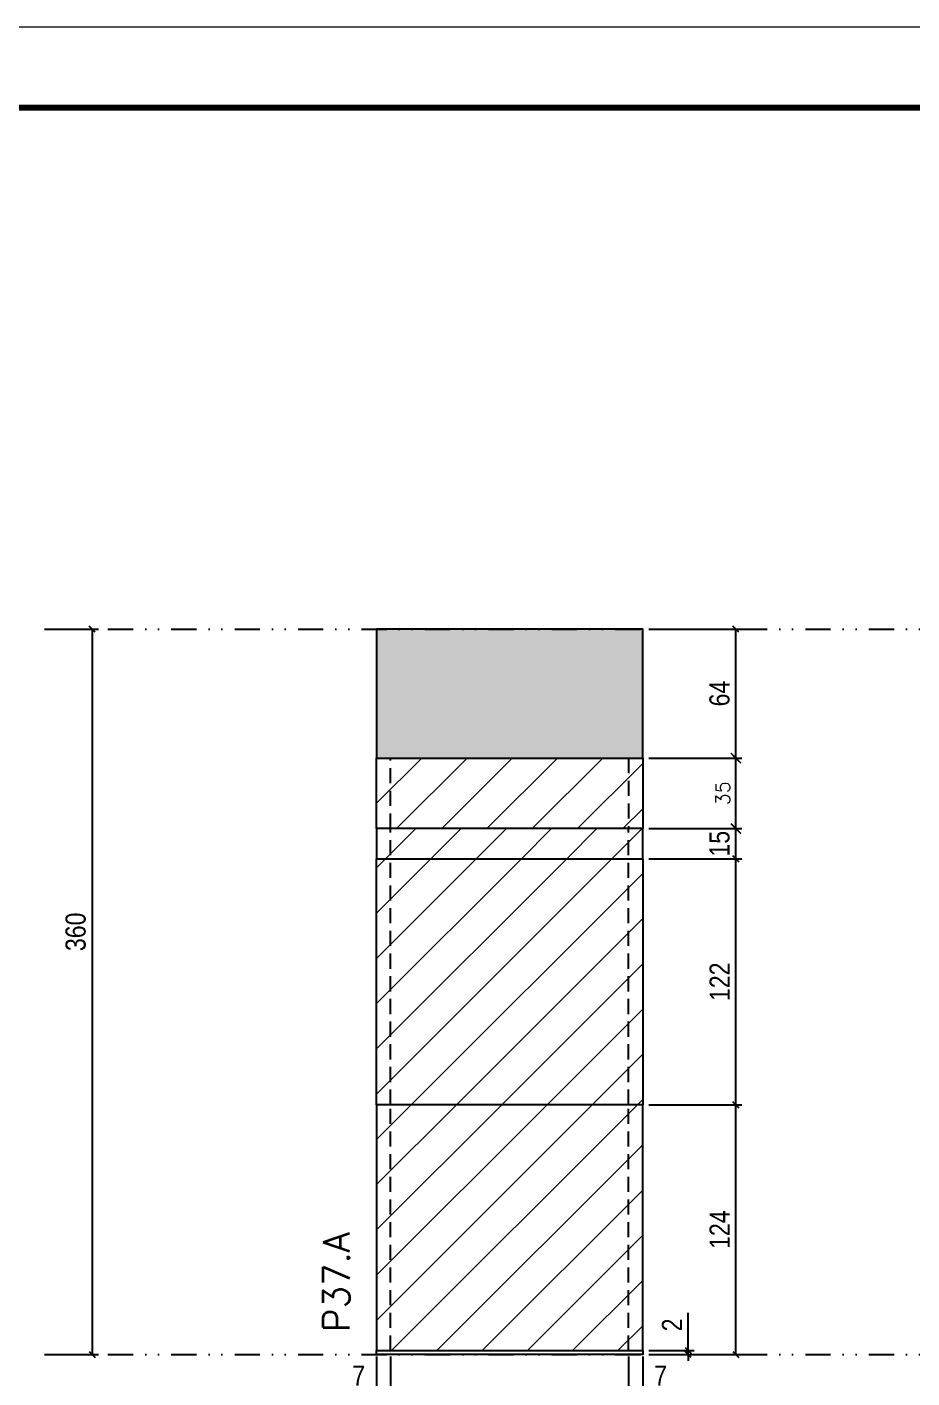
# Model space of a CAD drawing. Extents: x 2949 to 9203, y -16089 to 12527.
# Drawn here: x 3375 to 3814, y -778 to -108 of the extents above; entities that cross this region are included whole.
import ezdxf

# ---------------------------------------------------------------- set-up
doc = ezdxf.new("R2010")
doc.units = 0
for name, pattern in [('DASHED', [0.75, 0.5, -0.25]), ('DIVIDE2', [0.625, 0.25, -0.125, 0, -0.125, 0, -0.125]), ('HIDDEN', [0.375, 0.25, -0.125])]:
    doc.linetypes.add(name, pattern=pattern)
for name, color, linetype in [('COTA', 241, 'Continuous'), ('cotas', 4, 'Continuous'), ('FUNDOS', 1, 'Continuous'), ('Nível', 160, 'Continuous'), ('Painéis', 200, 'Continuous'), ('Sarrafo de Pressão', 42, 'HIDDEN')]:
    doc.layers.add(name, color=color, linetype=linetype)
for name, color, linetype, lineweight in [('Folhas', 255, 'Continuous', 9), ('Hachura', 251, 'Continuous', 9), ('SARRAFO DE PRESSAO', 251, 'DASHED', 9), ('Texto Seção', 7, 'Continuous', 15)]:
    doc.layers.add(name, color=color, linetype=linetype, lineweight=lineweight)
doc.styles.add('COTA TECNICA', font='techl___.ttf', dxfattribs={"height": 10})
doc.styles.add('COTA TECNICA-50', font='techl___.ttf', dxfattribs={"height": 10})
doc.styles.add('REGUA-120', font='ROMANS.shx', dxfattribs={"height": 15})
doc.styles.add('ROMANS', font='romans.shx')
doc.dimstyles.new('COTA PAINEL-50', dxfattribs={"dimtxt": 10, "dimasz": 3, "dimexe": 3, "dimexo": 3, "dimgap": 3, "dimtad": 1, "dimdec": 1, "dimzin": 12, "dimdsep": 46, "dimtxsty": 'COTA TECNICA-50', "dimblk1": 'OBLIQUE', "dimblk2": 'OBLIQUE', "dimsah": 1, "dimcen": 0.9, "dimclrd": 4, "dimclre": 4, "dimclrt": 240, "dimadec": 1, "dimazin": 3, "dimtfac": 1, "dimtdec": 1, "dimtmove": 0, "dimatfit": 3, "dimfxl": 1, "dimtolj": 1, "dimtzin": 12, "dimarcsym": 0})
doc.dimstyles.new('Cota Paínel', dxfattribs={"dimtxt": 7, "dimasz": 5, "dimexe": 3, "dimexo": 3, "dimgap": 3, "dimtad": 1, "dimdec": 1, "dimzin": 12, "dimdsep": 46, "dimtxsty": 'ROMANS', "dimblk": 'ARCHTICK', "dimcen": 0, "dimclrd": 4, "dimclre": 4, "dimclrt": 1, "dimadec": 1, "dimazin": 3, "dimtfac": 1, "dimtdec": 1, "dimtmove": 0, "dimatfit": 3, "dimldrblk": 'OBLIQUE', "dimfxl": 1, "dimtolj": 1, "dimtzin": 12, "dimarcsym": 0})
doc.dimstyles.new('PAINEL', dxfattribs={"dimtxt": 10, "dimasz": 3, "dimexe": 3, "dimexo": 3, "dimgap": 3, "dimtad": 1, "dimdec": 1, "dimzin": 12, "dimdsep": 46, "dimtxsty": 'COTA TECNICA', "dimblk1": 'OBLIQUE', "dimblk2": 'OBLIQUE', "dimsah": 1, "dimcen": 0.9, "dimclrd": 4, "dimclre": 4, "dimclrt": 240, "dimadec": 1, "dimazin": 3, "dimtfac": 1, "dimtdec": 1, "dimtmove": 0, "dimatfit": 3, "dimfxl": 1, "dimtolj": 1, "dimtzin": 12, "dimarcsym": 0})
pattern_1 = [(45, (-127670.467, -33050.646), (-11.2253202, 11.2253202), [])]

# ---------------------------------------------------------------- blocks, each defined once
blk = doc.blocks.new('9999999999')
at = {"layer": 'Folhas'}
blk.add_lwpolyline([(98138.98, 34190.21), (99623.98, 34190.21), (99623.98, 35240.21), (98138.98, 35240.21)], close=True, dxfattribs=at)
at = {"layer": 'Folhas', "color": 30, "const_width": 3}
blk.add_lwpolyline([(98213.98, 34230.21), (99583.98, 34230.21), (99583.98, 35200.21), (98213.98, 35200.21)], close=True, dxfattribs=at)
blk = doc.blocks.new('_Oblique')
at = {"color": 0, "linetype": 'ByBlock', "lineweight": -2}
blk.add_line((-0.5, -0.5), (0.5, 0.5), dxfattribs=at)
blk = doc.blocks.new('*D1696')
at = {"layer": 'cotas', "color": 4, "linetype": 'ByBlock', "lineweight": -2, "transparency": 16777216}
for p, q in [((3386.69, -406.31), (3410.41, -406.31)), ((3407.41, -406.31), (3407.41, -766.31)), ((3386.69, -766.31), (3410.41, -766.31))]:
    blk.add_line(p, q, dxfattribs=at)
at = {"layer": 'Defpoints', "color": 0, "linetype": 'ByBlock', "transparency": 16777216}
for p in [(3383.69, -406.31), (3383.69, -766.31), (3407.41, -766.31)]:
    blk.add_point(p, dxfattribs=at)
at = {"layer": 'cotas', "color": 4, "linetype": 'ByBlock', "lineweight": -2, "transparency": 16777216, "xscale": 3, "yscale": 3, "zscale": 3}
for p, rotation in [((3407.41, -406.31), 90), ((3407.41, -766.31), 270)]:
    blk.add_blockref('_Oblique', p, dxfattribs=dict(at, rotation=rotation))
at = {"layer": 'cotas', "color": 240, "linetype": 'ByBlock', "transparency": 16777216, "insert": (3399.19, -556.53), "char_height": 10, "attachment_point": 5, "rotation": 90, "style": 'COTA TECNICA'}
blk.add_mtext('\\A1;360', dxfattribs=at)
blk = doc.blocks.new('*D1674')
at = {"layer": 'COTA', "color": 4, "lineweight": -2, "transparency": 16777216}
for p, q in [((3548.39, -767.31), (3548.39, -821.48)), ((3680.39, -767.31), (3680.39, -821.48)), ((3548.39, -818.48), (3680.39, -818.48))]:
    blk.add_line(p, q, dxfattribs=at)
at = {"layer": 'Defpoints', "color": 0, "transparency": 16777216}
for p in [(3548.39, -764.31), (3680.39, -764.31), (3680.39, -818.48)]:
    blk.add_point(p, dxfattribs=at)
at = {"layer": 'COTA', "color": 4, "lineweight": -2, "transparency": 16777216, "xscale": 3, "yscale": 3, "zscale": 3, "rotation": 180}
blk.add_blockref('_Oblique', (3548.39, -818.48), dxfattribs=at)
at = {"layer": 'COTA', "color": 4, "lineweight": -2, "transparency": 16777216, "xscale": 3, "yscale": 3, "zscale": 3}
blk.add_blockref('_Oblique', (3680.39, -818.48), dxfattribs=at)
at = {"layer": 'COTA', "color": 240, "transparency": 16777216, "insert": (3614.39, -810.26), "char_height": 10, "attachment_point": 5, "style": 'COTA TECNICA'}
blk.add_mtext('\\A1;132', dxfattribs=at)
blk = doc.blocks.new('*D1675')
at = {"layer": 'COTA', "color": 4, "lineweight": -2, "transparency": 16777216}
for p, q in [((3683.39, -406.31), (3729.63, -406.31)), ((3726.63, -470.31), (3726.63, -406.31)), ((3683.39, -470.31), (3729.63, -470.31))]:
    blk.add_line(p, q, dxfattribs=at)
at = {"layer": 'Defpoints', "color": 0, "transparency": 16777216}
for p in [(3680.39, -406.31), (3726.63, -406.31), (3680.39, -470.31)]:
    blk.add_point(p, dxfattribs=at)
at = {"layer": 'COTA', "color": 4, "lineweight": -2, "transparency": 16777216, "xscale": 3, "yscale": 3, "zscale": 3}
for p, rotation in [((3726.63, -406.31), 90), ((3726.63, -470.31), 270)]:
    blk.add_blockref('_Oblique', p, dxfattribs=dict(at, rotation=rotation))
at = {"layer": 'COTA', "color": 240, "transparency": 16777216, "insert": (3718.53, -438.31), "char_height": 10, "attachment_point": 5, "rotation": 90, "style": 'COTA TECNICA'}
blk.add_mtext('\\A1;64', dxfattribs=at)
blk = doc.blocks.new('*D1676')
at = {"layer": 'COTA', "color": 4, "lineweight": -2, "transparency": 16777216}
for p, q in [((3683.39, -642.31), (3729.63, -642.31)), ((3726.63, -766.31), (3726.63, -642.31)), ((3683.39, -766.31), (3729.63, -766.31))]:
    blk.add_line(p, q, dxfattribs=at)
at = {"layer": 'Defpoints', "color": 0, "transparency": 16777216}
for p in [(3680.39, -642.31), (3726.63, -642.31), (3680.39, -766.31)]:
    blk.add_point(p, dxfattribs=at)
at = {"layer": 'COTA', "color": 4, "lineweight": -2, "transparency": 16777216, "xscale": 3, "yscale": 3, "zscale": 3}
for p, rotation in [((3726.63, -642.31), 90), ((3726.63, -766.31), 270)]:
    blk.add_blockref('_Oblique', p, dxfattribs=dict(at, rotation=rotation))
at = {"layer": 'COTA', "color": 240, "transparency": 16777216, "insert": (3718.56, -704.31), "char_height": 10, "attachment_point": 5, "rotation": 90, "style": 'COTA TECNICA-50'}
blk.add_mtext('\\A1;124', dxfattribs=at)
blk = doc.blocks.new('*D1677')
at = {"layer": 'COTA', "color": 4, "lineweight": -2, "transparency": 16777216}
for p, q in [((3702.92, -764.31), (3702.92, -745.51)), ((3683.39, -764.31), (3705.92, -764.31)), ((3683.39, -766.31), (3705.92, -766.31)), ((3702.92, -766.31), (3702.92, -764.31)), ((3702.92, -766.31), (3702.92, -769.31))]:
    blk.add_line(p, q, dxfattribs=at)
at = {"layer": 'Defpoints', "color": 0, "transparency": 16777216}
for p in [(3680.39, -764.31), (3680.39, -766.31), (3702.92, -766.31)]:
    blk.add_point(p, dxfattribs=at)
at = {"layer": 'COTA', "color": 4, "lineweight": -2, "transparency": 16777216, "xscale": 3, "yscale": 3, "zscale": 3}
for p, rotation in [((3702.92, -764.31), 270), ((3702.92, -766.31), 90)]:
    blk.add_blockref('_Oblique', p, dxfattribs=dict(at, rotation=rotation))
at = {"layer": 'COTA', "color": 240, "transparency": 16777216, "insert": (3694.92, -751.56), "char_height": 10, "attachment_point": 5, "rotation": 90, "style": 'COTA TECNICA-50'}
blk.add_mtext('\\A1;2', dxfattribs=at)
blk = doc.blocks.new('*D1678')
at = {"layer": 'COTA', "color": 4, "linetype": 'ByBlock', "lineweight": -2, "transparency": 16777216}
for p, q in [((3683.39, -520.31), (3729.63, -520.31)), ((3726.63, -642.31), (3726.63, -520.31)), ((3683.39, -642.31), (3729.63, -642.31))]:
    blk.add_line(p, q, dxfattribs=at)
at = {"layer": 'Defpoints', "color": 0, "linetype": 'ByBlock', "transparency": 16777216}
for p in [(3680.39, -520.31), (3726.63, -520.31), (3680.39, -642.31)]:
    blk.add_point(p, dxfattribs=at)
at = {"layer": 'COTA', "color": 4, "linetype": 'ByBlock', "lineweight": -2, "transparency": 16777216, "xscale": 3, "yscale": 3, "zscale": 3}
for p, rotation in [((3726.63, -520.31), 90), ((3726.63, -642.31), 270)]:
    blk.add_blockref('_Oblique', p, dxfattribs=dict(at, rotation=rotation))
at = {"layer": 'COTA', "color": 240, "linetype": 'ByBlock', "transparency": 16777216, "insert": (3718.57, -581.31), "char_height": 10, "attachment_point": 5, "rotation": 90, "style": 'COTA TECNICA'}
blk.add_mtext('\\A1;122', dxfattribs=at)
blk = doc.blocks.new('*D1679')
at = {"layer": 'COTA', "color": 4, "lineweight": -2, "transparency": 16777216}
for p, q in [((3548.39, -769.31), (3548.39, -787.82)), ((3555.39, -767.31), (3555.39, -787.82)), ((3548.39, -784.82), (3533.66, -784.82)), ((3555.39, -784.82), (3548.39, -784.82))]:
    blk.add_line(p, q, dxfattribs=at)
at = {"layer": 'Defpoints', "color": 0, "transparency": 16777216}
for p in [(3548.39, -766.31), (3555.39, -764.31), (3548.39, -784.82)]:
    blk.add_point(p, dxfattribs=at)
at = {"layer": 'COTA', "color": 4, "lineweight": -2, "transparency": 16777216, "xscale": 3, "yscale": 3, "zscale": 3, "rotation": 180}
blk.add_blockref('_Oblique', (3548.39, -784.82), dxfattribs=at)
at = {"layer": 'COTA', "color": 4, "lineweight": -2, "transparency": 16777216, "xscale": 3, "yscale": 3, "zscale": 3}
blk.add_blockref('_Oblique', (3555.39, -784.82), dxfattribs=at)
at = {"layer": 'COTA', "color": 240, "transparency": 16777216, "insert": (3539.53, -776.75), "char_height": 10, "attachment_point": 5, "style": 'COTA TECNICA-50'}
blk.add_mtext('\\A1;7', dxfattribs=at)
blk = doc.blocks.new('*D1680')
at = {"layer": 'COTA', "color": 4, "lineweight": -2, "transparency": 16777216}
for p, q in [((3673.39, -767.31), (3673.39, -787.82)), ((3680.39, -769.31), (3680.39, -787.82)), ((3673.39, -784.82), (3680.39, -784.82)), ((3680.39, -784.82), (3695.12, -784.82))]:
    blk.add_line(p, q, dxfattribs=at)
at = {"layer": 'Defpoints', "color": 0, "transparency": 16777216}
for p in [(3673.39, -764.31), (3680.39, -766.31), (3680.39, -784.82)]:
    blk.add_point(p, dxfattribs=at)
at = {"layer": 'COTA', "color": 4, "lineweight": -2, "transparency": 16777216, "xscale": 3, "yscale": 3, "zscale": 3, "rotation": 180}
blk.add_blockref('_Oblique', (3673.39, -784.82), dxfattribs=at)
at = {"layer": 'COTA', "color": 4, "lineweight": -2, "transparency": 16777216, "xscale": 3, "yscale": 3, "zscale": 3}
blk.add_blockref('_Oblique', (3680.39, -784.82), dxfattribs=at)
at = {"layer": 'COTA', "color": 240, "transparency": 16777216, "insert": (3689.26, -776.75), "char_height": 10, "attachment_point": 5, "style": 'COTA TECNICA-50'}
blk.add_mtext('\\A1;7', dxfattribs=at)
blk = doc.blocks.new('*D1692')
at = {"layer": 'Defpoints', "color": 0, "linetype": 'ByBlock', "transparency": 16777216}
for p in [(3680.39, -505.31), (3726.63, -505.31), (3680.39, -520.31)]:
    blk.add_point(p, dxfattribs=at)
at = {"layer": 'FUNDOS', "color": 4, "linetype": 'ByBlock', "lineweight": -2, "transparency": 16777216}
for p, q in [((3683.39, -505.31), (3729.63, -505.31)), ((3726.63, -520.31), (3726.63, -505.31)), ((3683.39, -520.31), (3729.63, -520.31))]:
    blk.add_line(p, q, dxfattribs=at)
at = {"layer": 'FUNDOS', "color": 4, "linetype": 'ByBlock', "lineweight": -2, "transparency": 16777216, "xscale": 3, "yscale": 3, "zscale": 3}
for p, rotation in [((3726.63, -505.31), 90), ((3726.63, -520.31), 270)]:
    blk.add_blockref('_Oblique', p, dxfattribs=dict(at, rotation=rotation))
at = {"layer": 'FUNDOS', "color": 240, "linetype": 'ByBlock', "transparency": 16777216, "insert": (3718.52, -512.81), "char_height": 10, "attachment_point": 5, "rotation": 90, "style": 'COTA TECNICA'}
blk.add_mtext('\\A1;15', dxfattribs=at)
blk = doc.blocks.new('_ArchTick')
at = {"color": 0, "linetype": 'ByBlock', "const_width": 0.15}
blk.add_lwpolyline([(-0.5, -0.5), (0.5, 0.5)], dxfattribs=at)
blk = doc.blocks.new('*D1668')
at = {"layer": 'COTA', "color": 4, "lineweight": -2, "transparency": 16777216}
for p, q in [((3683.39, -470.31), (3729.63, -470.31)), ((3726.63, -505.31), (3726.63, -470.31)), ((3683.39, -505.31), (3729.63, -505.31))]:
    blk.add_line(p, q, dxfattribs=at)
at = {"layer": 'Defpoints', "color": 0, "transparency": 16777216}
for p in [(3680.39, -470.31), (3726.63, -470.31), (3680.39, -505.31)]:
    blk.add_point(p, dxfattribs=at)
at = {"layer": 'COTA', "color": 4, "lineweight": -2, "transparency": 16777216, "xscale": 5, "yscale": 5, "zscale": 5}
for p, rotation in [((3726.63, -470.31), 90), ((3726.63, -505.31), 270)]:
    blk.add_blockref('_ArchTick', p, dxfattribs=dict(at, rotation=rotation))
at = {"layer": 'COTA', "color": 1, "transparency": 16777216, "insert": (3720.13, -487.81), "char_height": 7, "attachment_point": 5, "rotation": 90, "style": 'ROMANS'}
blk.add_mtext('\\A1;35', dxfattribs=at)

msp = doc.modelspace()

# ---------------------------------------------------------------- hatches: boundary and pattern name
at = {"layer": 'COTA', "linetype": 'ByBlock'}
h = msp.add_hatch(dxfattribs=at)
h.set_pattern_fill('AR-CONC', color=256, scale=0.03)
h.set_pattern_definition([(50, (-127554.69, -27275.571), (5.46554007, -0.47817257), [0.5715, -6.2865]), (355, (-127554.69, -27275.571), (-1.05730264, 5.73170536), [0.4572, -5.02921753]), (100.4514447, (-127554.235, -27275.611), (4.40823741, 5.25353256), [0.48570026, -5.34270734]), (46.1842, (-127554.69, -27274.047), (8.13237123, -1.26126984), [0.85725, -9.42975]), (96.6355576, (-127554.0125, -27274.152), (7.122124, 7.42278374), [0.7285507, -8.01406824]), (351.184151, (-127554.69, -27274.047), (7.122124, 7.42278374), [0.685799, -7.54379196]), (21, (-127553.928, -27274.428), (4.54843174, -3.06795595), [0.5715, -6.2865]), (326, (-127553.928, -27274.428), (1.85406085, 5.52563898), [0.4572, -5.0292]), (71.451445, (-127553.549, -27274.6836), (6.40249258, 2.45768307), [0.48570026, -5.34269813]), (37.5, (-127554.6902, -27275.571), (0.092658098, 2.536651166), [0, -4.96824, 0, -5.1054, 0, -5.04825]), (7.5, (-127554.6902, -27275.571), (2.004589875, 3.005417245), [0, -2.91084, 0, -4.85394, 0, -1.92405]), (327.5, (-127556.3895, -27275.571), (4.067717855, -0.17186232), [0, -1.905, 0, -5.9436, 0, -7.8867]), (317.5, (-127557.1515, -27275.571), (4.44387544, 0.76279473), [0, -2.4765, 0, -3.94716, 0, -5.6007])])
h.paths.add_polyline_path([(3548.39, -470.31), (3680.39, -470.31), (3680.39, -406.31), (3548.39, -406.31)])
at = {"layer": 'Hachura'}
h = msp.add_hatch(dxfattribs=at)
h.set_pattern_fill('ANSI31', color=256, scale=5)
h.paths.add_polyline_path([(3680.39, -470.31), (3548.39, -470.31), (3548.39, -505.31), (3680.39, -505.31)])
at = {"layer": 'Hachura', "linetype": 'ByBlock'}
h = msp.add_hatch(dxfattribs=at)
h.set_pattern_fill('ANSI31', color=256, scale=5)
h.set_pattern_definition(pattern_1)
h.paths.add_polyline_path([(3548.39, -505.31), (3548.39, -520.31), (3680.39, -520.31), (3680.39, -505.31)])
h = msp.add_hatch(dxfattribs=at)
h.set_pattern_fill('ANSI31', color=256, scale=5)
h.set_pattern_definition(pattern_1)
h.paths.add_polyline_path([(3680.39, -520.31), (3548.39, -520.31), (3548.39, -642.31), (3680.39, -642.31)])
h = msp.add_hatch(dxfattribs=at)
h.set_pattern_fill('ANSI31', color=256, scale=5)
h.set_pattern_definition(pattern_1)
h.paths.add_polyline_path([(3680.39, -642.31), (3548.39, -642.31), (3548.39, -764.31), (3680.39, -764.31)])

# ---------------------------------------------------------------- linework, layer by layer
at = {"layer": 'COTA', "linetype": 'ByBlock'}
msp.add_lwpolyline([(3548.39, -470.31), (3680.39, -470.31), (3680.39, -406.31), (3548.39, -406.31)], close=True, dxfattribs=at)
at = {"layer": 'Nível', "color": 4, "linetype": 'DIVIDE2', "ltscale": 50}
for p, q in [((3383.69, -406.31), (4394.03, -406.31)), ((3383.69, -766.31), (4394.03, -766.31))]:
    msp.add_line(p, q, dxfattribs=at)
at = {"layer": 'Painéis'}
for p, q in [((3548.39, -470.31), (3680.39, -470.31)), ((3548.39, -505.31), (3548.39, -470.31)), ((3680.39, -470.31), (3680.39, -505.31))]:
    msp.add_line(p, q, dxfattribs=at)
for points in [[(3548.39, -520.31), (3680.39, -520.31), (3680.39, -505.31), (3548.39, -505.31)], [(3680.39, -642.31), (3548.39, -642.31), (3548.39, -520.31), (3680.39, -520.31)], [(3548.39, -764.31), (3680.39, -764.31), (3680.39, -642.31), (3548.39, -642.31)], [(3548.39, -764.31), (3680.39, -764.31), (3680.39, -766.31), (3548.39, -766.31)]]:
    msp.add_lwpolyline(points, close=True, dxfattribs=at)
at = {"layer": 'Sarrafo de Pressão', "ltscale": 30}
for p, q in [((3555.39, -505.31), (3555.39, -470.31)), ((3673.39, -470.31), (3673.39, -505.31)), ((3555.39, -642.31), (3555.39, -505.31)), ((3673.39, -642.31), (3673.39, -505.31)), ((3555.39, -764.31), (3555.39, -642.31)), ((3673.39, -764.31), (3673.39, -642.31))]:
    msp.add_line(p, q, dxfattribs=at)

# ---------------------------------------------------------------- block references
at = {"layer": 'SARRAFO DE PRESSAO', "color": 6, "linetype": 'ByBlock'}
msp.add_blockref('9999999999', (-95189.94, -35347.8), dxfattribs=at)

# ---------------------------------------------------------------- texts
at = {"layer": 'Texto Seção', "insert": (3534.92, -755.06), "char_height": 13, "width": 285.3299, "attachment_point": 7, "rotation": 90, "style": 'REGUA-120'}
msp.add_mtext('P37.A', dxfattribs=at)

# ---------------------------------------------------------------- dimensions: what is measured, and where the dimension line sits
at = {"layer": 'COTA'}
dim = msp.add_linear_dim(base=(3726.63, -406.31), p1=(3680.39, -470.31), p2=(3680.39, -406.31), angle=90, dimstyle='PAINEL', override={"dimarcsym": 2}, dxfattribs=at)
dim.commit()
dim.dimension.update_dxf_attribs({"geometry": '*D1675', "text_midpoint": (3718.53, -438.31)})
for base, p1, p2, angle, dimstyle, picture, middle in [((3726.63, -470.31), (3680.39, -505.31), (3680.39, -470.31), 90, 'Cota Paínel', '*D1668', (3720.13, -487.81)), ((3726.63, -642.31), (3680.39, -766.31), (3680.39, -642.31), 90, 'COTA PAINEL-50', '*D1676', (3718.56, -704.31)), ((3548.39, -784.82), (3555.39, -764.31), (3548.39, -766.31), 180, 'COTA PAINEL-50', '*D1679', (3539.53, -776.75))]:
    dim = msp.add_linear_dim(base=base, p1=p1, p2=p2, angle=angle, dimstyle=dimstyle, dxfattribs=at)
    dim.commit()
    dim.dimension.update_dxf_attribs({"geometry": picture, "text_midpoint": middle})
at = {"layer": 'COTA', "linetype": 'ByBlock'}
dim = msp.add_linear_dim(base=(3726.63, -520.31), p1=(3680.39, -642.31), p2=(3680.39, -520.31), angle=90, dimstyle='PAINEL', dxfattribs=at)
dim.commit()
dim.dimension.update_dxf_attribs({"geometry": '*D1678', "text_midpoint": (3718.57, -581.31)})
at = {"layer": 'COTA'}
dim = msp.add_linear_dim(base=(3702.92, -766.31), p1=(3680.39, -764.31), p2=(3680.39, -766.31), angle=90, dimstyle='COTA PAINEL-50', dxfattribs=at)
dim.commit()
dim.dimension.update_dxf_attribs({"geometry": '*D1677', "text_midpoint": (3702.92, -751.56), "dimtype": 160})
dim = msp.add_linear_dim(base=(3680.39, -818.48), p1=(3548.39, -764.31), p2=(3680.39, -764.31), dimstyle='PAINEL', override={"dimarcsym": 2}, dxfattribs=at)
dim.commit()
dim.dimension.update_dxf_attribs({"geometry": '*D1674', "text_midpoint": (3614.39, -810.26)})
dim = msp.add_linear_dim(base=(3680.39, -784.82), p1=(3673.39, -764.31), p2=(3680.39, -766.31), dimstyle='COTA PAINEL-50', dxfattribs=at)
dim.commit()
dim.dimension.update_dxf_attribs({"geometry": '*D1680', "text_midpoint": (3689.26, -776.75)})
at = {"layer": 'cotas', "linetype": 'ByBlock'}
dim = msp.add_linear_dim(base=(3407.41, -766.31), p1=(3383.69, -406.31), p2=(3383.69, -766.31), angle=90, dimstyle='PAINEL', dxfattribs=at)
dim.commit()
dim.dimension.update_dxf_attribs({"geometry": '*D1696', "text_midpoint": (3407.41, -556.53), "dimtype": 160})
at = {"layer": 'FUNDOS', "linetype": 'ByBlock'}
dim = msp.add_linear_dim(base=(3726.63, -505.31), p1=(3680.39, -520.31), p2=(3680.39, -505.31), angle=90, dimstyle='PAINEL', dxfattribs=at)
dim.commit()
dim.dimension.update_dxf_attribs({"geometry": '*D1692', "text_midpoint": (3726.63, -512.81), "dimtype": 160})

doc.saveas('drawing.dxf')
